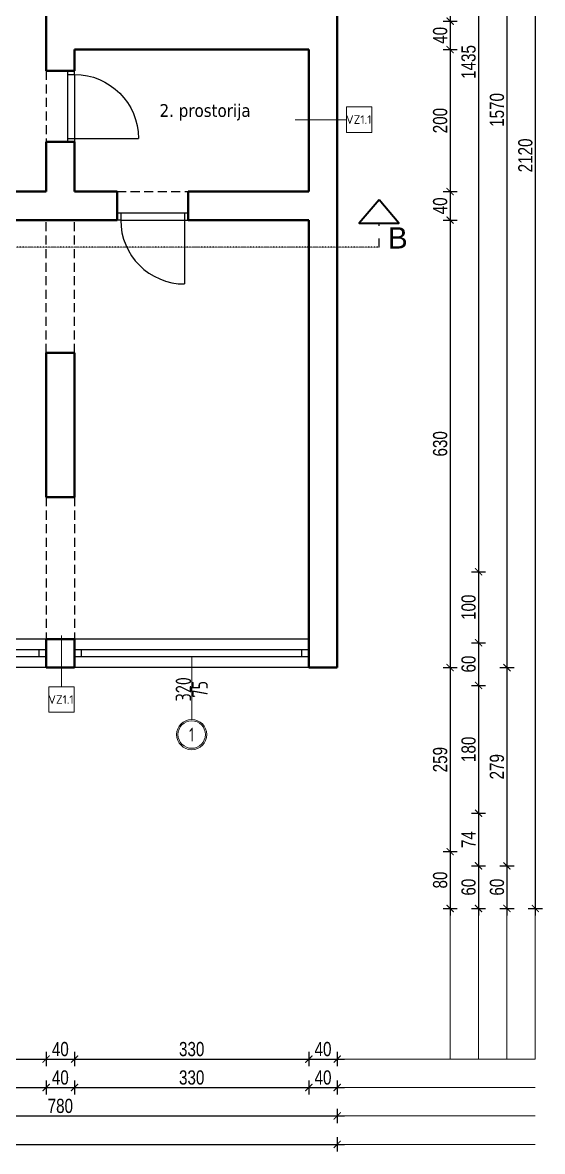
# Model space of a CAD drawing. Header units: millimetres. Extents: x 195897 to 285417, y -229751 to -116129.
# Drawn here: x 199199 to 199932, y -223931 to -222342 of the extents above; entities that cross this region are included whole.
import ezdxf
from ezdxf.enums import TextEntityAlignment as Align

# ---------------------------------------------------------------- set-up
doc = ezdxf.new("R2010")
doc.units = ezdxf.units.MM
doc.header["$PDMODE"] = 2
for name, pattern in [('ACAD_ISO03W100', [30, 12, -18]), ('HIDDEN', [0.375, 0.25, -0.125]), ('HIDDENX2', [19.05, 12.7, -6.35])]:
    doc.linetypes.add(name, pattern=pattern)
doc.layers.get('0').update_dxf_attribs({"lineweight": 0})
doc.layers.get('Defpoints').update_dxf_attribs({"color": 250, "lineweight": 0})
for name, color, linetype, lineweight in [('07-kote', 70, 'Continuous', 9), ('09-oznaka stavke', 1, 'Continuous', 0), ('5-TX', 113, 'Continuous', 5), ('Kote', 1, 'Continuous', 15), ('TP_01 - 0.50', 1, 'Continuous', 40)]:
    doc.layers.add(name, color=color, linetype=linetype, lineweight=lineweight)
for name, color, linetype in [('TP_Hidden', 8, 'HIDDENX2'), ('TP_Otvori', 8, 'Continuous'), ('TP_Otvori.block', 8, 'Continuous'), ('zidovi', 1, 'Continuous')]:
    doc.layers.add(name, color=color, linetype=linetype)
doc.styles.add('isocpeur', font='isocpeur.ttf')
doc.styles.add('OPIS', font='hrcom.shx', dxfattribs={"width": 0.8, "height": 20})
doc.styles.add('tahoma10', font='tahoma.ttf', dxfattribs={"height": 2})
doc.styles.add('Tekst15', font='arial.ttf', dxfattribs={"height": 15})
doc.dimstyles.new('ISO-25', dxfattribs={"dimtxt": 20, "dimasz": 10, "dimexe": 10, "dimexo": 10, "dimgap": 4, "dimtad": 1, "dimdec": 0, "dimtxsty": 'OPIS', "dimblk": 'ARCHTICK', "dimcen": 10, "dimdle": 10, "dimadec": 0, "dimazin": 0, "dimtfac": 1, "dimtdec": 0, "dimtix": 1, "dimtmove": 0, "dimatfit": 3, "dimldrblk": 'ARCHTICK', "dimfxl": 10, "dimfxlon": 1, "dimarcsym": 0})

# ---------------------------------------------------------------- blocks, each defined once
blk = doc.blocks.new('*U656')
at = {"layer": 'TP_Otvori'}
for p, q in [((5, 0), (5, 90)), ((5, 0), (0, 0)), ((95, 0), (5, 0)), ((5, -10), (5, 0)), ((95, -10), (95, 0)), ((95, 0), (100, 0)), ((100, -10), (0, -10))]:
    blk.add_line(p, q, dxfattribs=at)
blk.add_arc((5, 0), 90, 0, 90, dxfattribs=at)
blk = doc.blocks.new('*U669')
at = {"layer": 'TP_01 - 0.50'}
for p, q in [((0, 0), (0, -30)), ((247.5, 0), (247.5, -30))]:
    blk.add_line(p, q, dxfattribs=at)
at = {"layer": 'TP_Otvori'}
for p, q in [((0, 0), (247.5, 0)), ((0, -11.3), (247.5, -11.3)), ((7.5, -11.3), (7.5, -18.8)), ((240, -11.3), (240, -18.8)), ((0, -18.8), (247.5, -18.8)), ((0, -30), (247.5, -30))]:
    blk.add_line(p, q, dxfattribs=at)
blk = doc.blocks.new('*U670')
at = {"layer": 'TP_01 - 0.50'}
for p, q in [((0, 0), (0, -30)), ((240, 0), (240, -30))]:
    blk.add_line(p, q, dxfattribs=at)
at = {"layer": 'TP_Otvori'}
for p, q in [((0, 0), (240, 0)), ((0, -11.3), (240, -11.3)), ((7.5, -11.3), (7.5, -18.8)), ((232.5, -11.3), (232.5, -18.8)), ((0, -18.8), (240, -18.8)), ((0, -30), (240, -30))]:
    blk.add_line(p, q, dxfattribs=at)
blk = doc.blocks.new('_ArchTick')
at = {"color": 0, "linetype": 'ByBlock', "lineweight": 0, "const_width": 0.15}
blk.add_lwpolyline([(-0.5, -0.5), (0.5, 0.5)], dxfattribs=at)
blk = doc.blocks.new('*D700')
at = {"layer": '07-kote', "color": 0, "linetype": 'Continuous', "lineweight": -2, "ltscale": 0.5, "transparency": 16777216}
for p, q in [((198892.5, -223791), (198892.5, -223811)), ((199232.5, -223791), (199232.5, -223811)), ((198882.5, -223801), (199242.5, -223801))]:
    blk.add_line(p, q, dxfattribs=at)
at = {"layer": 'Defpoints', "color": 0, "linetype": 'Continuous', "ltscale": 0.5, "transparency": 16777216}
for p in [(198892.5, -223193.7), (199232.5, -223348.7), (199232.5, -223801)]:
    blk.add_point(p, dxfattribs=at)
at = {"layer": '07-kote', "color": 0, "linetype": 'Continuous', "lineweight": -2, "ltscale": 0.5, "transparency": 16777216, "xscale": 10, "yscale": 10, "zscale": 10, "rotation": 180}
blk.add_blockref('_ArchTick', (198892.5, -223801), dxfattribs=at)
at = {"layer": '07-kote', "color": 0, "linetype": 'Continuous', "lineweight": -2, "ltscale": 0.5, "transparency": 16777216, "xscale": 10, "yscale": 10, "zscale": 10}
blk.add_blockref('_ArchTick', (199232.5, -223801), dxfattribs=at)
at = {"layer": '07-kote', "color": 0, "linetype": 'Continuous', "lineweight": 15, "ltscale": 0.5, "transparency": 16777216, "insert": (199062.5, -223787), "char_height": 20, "attachment_point": 5, "style": 'OPIS'}
blk.add_mtext('340', dxfattribs=at)
blk = doc.blocks.new('*D701')
at = {"layer": '07-kote', "color": 0, "linetype": 'Continuous', "lineweight": -2, "ltscale": 0.5, "transparency": 16777216}
for p, q in [((199232.5, -223791), (199232.5, -223811)), ((199272.5, -223791), (199272.5, -223811)), ((199222.5, -223801), (199282.5, -223801))]:
    blk.add_line(p, q, dxfattribs=at)
at = {"layer": 'Defpoints', "color": 0, "linetype": 'Continuous', "ltscale": 0.5, "transparency": 16777216}
for p in [(199232.5, -223348.7), (199272.5, -223348.7), (199272.5, -223801)]:
    blk.add_point(p, dxfattribs=at)
at = {"layer": '07-kote', "color": 0, "linetype": 'Continuous', "lineweight": -2, "ltscale": 0.5, "transparency": 16777216, "xscale": 10, "yscale": 10, "zscale": 10, "rotation": 180}
blk.add_blockref('_ArchTick', (199232.5, -223801), dxfattribs=at)
at = {"layer": '07-kote', "color": 0, "linetype": 'Continuous', "lineweight": -2, "ltscale": 0.5, "transparency": 16777216, "xscale": 10, "yscale": 10, "zscale": 10}
blk.add_blockref('_ArchTick', (199272.5, -223801), dxfattribs=at)
at = {"layer": '07-kote', "color": 0, "linetype": 'Continuous', "lineweight": 15, "ltscale": 0.5, "transparency": 16777216, "insert": (199252.5, -223787), "char_height": 20, "attachment_point": 5, "style": 'OPIS'}
blk.add_mtext('40', dxfattribs=at)
blk = doc.blocks.new('*D702')
at = {"layer": '07-kote', "color": 0, "linetype": 'Continuous', "lineweight": -2, "ltscale": 0.5, "transparency": 16777216}
for p, q in [((199272.5, -223791), (199272.5, -223811)), ((199602.5, -223791), (199602.5, -223811)), ((199262.5, -223801), (199612.5, -223801))]:
    blk.add_line(p, q, dxfattribs=at)
at = {"layer": 'Defpoints', "color": 0, "linetype": 'Continuous', "ltscale": 0.5, "transparency": 16777216}
for p in [(199272.5, -223348.7), (199602.5, -223348.7), (199602.5, -223801)]:
    blk.add_point(p, dxfattribs=at)
at = {"layer": '07-kote', "color": 0, "linetype": 'Continuous', "lineweight": -2, "ltscale": 0.5, "transparency": 16777216, "xscale": 10, "yscale": 10, "zscale": 10, "rotation": 180}
blk.add_blockref('_ArchTick', (199272.5, -223801), dxfattribs=at)
at = {"layer": '07-kote', "color": 0, "linetype": 'Continuous', "lineweight": -2, "ltscale": 0.5, "transparency": 16777216, "xscale": 10, "yscale": 10, "zscale": 10}
blk.add_blockref('_ArchTick', (199602.5, -223801), dxfattribs=at)
at = {"layer": '07-kote', "color": 0, "linetype": 'Continuous', "lineweight": 15, "ltscale": 0.5, "transparency": 16777216, "insert": (199437.5, -223787), "char_height": 20, "attachment_point": 5, "style": 'OPIS'}
blk.add_mtext('330', dxfattribs=at)
blk = doc.blocks.new('*D703')
at = {"layer": '07-kote', "color": 0, "linetype": 'Continuous', "lineweight": -2, "ltscale": 0.5, "transparency": 16777216}
for p, q in [((199602.5, -223791), (199602.5, -223811)), ((199642.5, -223791), (199642.5, -223811)), ((199592.5, -223801), (199652.5, -223801))]:
    blk.add_line(p, q, dxfattribs=at)
at = {"layer": 'Defpoints', "color": 0, "linetype": 'Continuous', "ltscale": 0.5, "transparency": 16777216}
for p in [(199602.5, -223348.7), (199642.5, -223348.7), (199642.5, -223801)]:
    blk.add_point(p, dxfattribs=at)
at = {"layer": '07-kote', "color": 0, "linetype": 'Continuous', "lineweight": -2, "ltscale": 0.5, "transparency": 16777216, "xscale": 10, "yscale": 10, "zscale": 10, "rotation": 180}
blk.add_blockref('_ArchTick', (199602.5, -223801), dxfattribs=at)
at = {"layer": '07-kote', "color": 0, "linetype": 'Continuous', "lineweight": -2, "ltscale": 0.5, "transparency": 16777216, "xscale": 10, "yscale": 10, "zscale": 10}
blk.add_blockref('_ArchTick', (199642.5, -223801), dxfattribs=at)
at = {"layer": '07-kote', "color": 0, "linetype": 'Continuous', "lineweight": 15, "ltscale": 0.5, "transparency": 16777216, "insert": (199622.5, -223787), "char_height": 20, "attachment_point": 5, "style": 'OPIS'}
blk.add_mtext('40', dxfattribs=at)
blk = doc.blocks.new('*D903')
at = {"layer": '07-kote', "color": 0, "linetype": 'Continuous', "lineweight": -2, "ltscale": 0.5, "transparency": 16777216}
for p, q in [((199801.5, -222050), (199801.5, -222350)), ((199791.5, -222060), (199811.5, -222060)), ((199791.5, -222340), (199811.5, -222340))]:
    blk.add_line(p, q, dxfattribs=at)
at = {"layer": 'Defpoints', "color": 0, "linetype": 'Continuous', "ltscale": 0.5, "transparency": 16777216}
for p in [(199602.5, -222060), (199602.5, -222340), (199801.5, -222340)]:
    blk.add_point(p, dxfattribs=at)
at = {"layer": '07-kote', "color": 0, "linetype": 'Continuous', "lineweight": -2, "ltscale": 0.5, "transparency": 16777216, "xscale": 10, "yscale": 10, "zscale": 10}
for p, rotation in [((199801.5, -222060), 90), ((199801.5, -222340), 270)]:
    blk.add_blockref('_ArchTick', p, dxfattribs=dict(at, rotation=rotation))
at = {"layer": '07-kote', "color": 0, "linetype": 'Continuous', "lineweight": 15, "ltscale": 0.5, "transparency": 16777216, "insert": (199787.5, -222200), "char_height": 20, "attachment_point": 5, "rotation": 90, "style": 'OPIS'}
blk.add_mtext('280', dxfattribs=at)
blk = doc.blocks.new('*D904')
at = {"layer": '07-kote', "color": 0, "linetype": 'Continuous', "lineweight": -2, "ltscale": 0.5, "transparency": 16777216}
for p, q in [((199801.5, -222330), (199801.5, -222390)), ((199791.5, -222340), (199811.5, -222340)), ((199791.5, -222380), (199811.5, -222380))]:
    blk.add_line(p, q, dxfattribs=at)
at = {"layer": 'Defpoints', "color": 0, "linetype": 'Continuous', "ltscale": 0.5, "transparency": 16777216}
for p in [(199602.5, -222340), (199602.5, -222380), (199801.5, -222380)]:
    blk.add_point(p, dxfattribs=at)
at = {"layer": '07-kote', "color": 0, "linetype": 'Continuous', "lineweight": -2, "ltscale": 0.5, "transparency": 16777216, "xscale": 10, "yscale": 10, "zscale": 10}
for p, rotation in [((199801.5, -222340), 90), ((199801.5, -222380), 270)]:
    blk.add_blockref('_ArchTick', p, dxfattribs=dict(at, rotation=rotation))
at = {"layer": '07-kote', "color": 0, "linetype": 'Continuous', "lineweight": 15, "ltscale": 0.5, "transparency": 16777216, "insert": (199787.5, -222360), "char_height": 20, "attachment_point": 5, "rotation": 90, "style": 'OPIS'}
blk.add_mtext('40', dxfattribs=at)
blk = doc.blocks.new('*D905')
at = {"layer": '07-kote', "color": 0, "linetype": 'Continuous', "lineweight": -2, "ltscale": 0.5, "transparency": 16777216}
for p, q in [((199801.5, -222370), (199801.5, -222590)), ((199791.5, -222380), (199811.5, -222380)), ((199791.5, -222580), (199811.5, -222580))]:
    blk.add_line(p, q, dxfattribs=at)
at = {"layer": 'Defpoints', "color": 0, "linetype": 'Continuous', "ltscale": 0.5, "transparency": 16777216}
for p in [(199602.5, -222380), (199602.5, -222580), (199801.5, -222580)]:
    blk.add_point(p, dxfattribs=at)
at = {"layer": '07-kote', "color": 0, "linetype": 'Continuous', "lineweight": -2, "ltscale": 0.5, "transparency": 16777216, "xscale": 10, "yscale": 10, "zscale": 10}
for p, rotation in [((199801.5, -222380), 90), ((199801.5, -222580), 270)]:
    blk.add_blockref('_ArchTick', p, dxfattribs=dict(at, rotation=rotation))
at = {"layer": '07-kote', "color": 0, "linetype": 'Continuous', "lineweight": 15, "ltscale": 0.5, "transparency": 16777216, "insert": (199787.5, -222480), "char_height": 20, "attachment_point": 5, "rotation": 90, "style": 'OPIS'}
blk.add_mtext('200', dxfattribs=at)
blk = doc.blocks.new('*D906')
at = {"layer": '07-kote', "color": 0, "linetype": 'Continuous', "lineweight": -2, "ltscale": 0.5, "transparency": 16777216}
for p, q in [((199801.5, -222570), (199801.5, -222630)), ((199791.5, -222580), (199811.5, -222580)), ((199791.5, -222620), (199811.5, -222620))]:
    blk.add_line(p, q, dxfattribs=at)
at = {"layer": 'Defpoints', "color": 0, "linetype": 'Continuous', "ltscale": 0.5, "transparency": 16777216}
for p in [(199602.5, -222580), (199602.5, -222620), (199801.5, -222620)]:
    blk.add_point(p, dxfattribs=at)
at = {"layer": '07-kote', "color": 0, "linetype": 'Continuous', "lineweight": -2, "ltscale": 0.5, "transparency": 16777216, "xscale": 10, "yscale": 10, "zscale": 10}
for p, rotation in [((199801.5, -222580), 90), ((199801.5, -222620), 270)]:
    blk.add_blockref('_ArchTick', p, dxfattribs=dict(at, rotation=rotation))
at = {"layer": '07-kote', "color": 0, "linetype": 'Continuous', "lineweight": 15, "ltscale": 0.5, "transparency": 16777216, "insert": (199787.5, -222600), "char_height": 20, "attachment_point": 5, "rotation": 90, "style": 'OPIS'}
blk.add_mtext('40', dxfattribs=at)
blk = doc.blocks.new('*D907')
at = {"layer": '07-kote', "color": 0, "linetype": 'Continuous', "lineweight": -2, "ltscale": 0.5, "transparency": 16777216}
for p, q in [((199791.5, -222620), (199811.5, -222620)), ((199801.5, -222610), (199801.5, -223260)), ((199791.5, -223250), (199811.5, -223250))]:
    blk.add_line(p, q, dxfattribs=at)
at = {"layer": 'Defpoints', "color": 0, "linetype": 'Continuous', "ltscale": 0.5, "transparency": 16777216}
for p in [(199602.5, -222620), (199642.5, -223250), (199801.5, -223250)]:
    blk.add_point(p, dxfattribs=at)
at = {"layer": '07-kote', "color": 0, "linetype": 'Continuous', "lineweight": -2, "ltscale": 0.5, "transparency": 16777216, "xscale": 10, "yscale": 10, "zscale": 10}
for p, rotation in [((199801.5, -222620), 90), ((199801.5, -223250), 270)]:
    blk.add_blockref('_ArchTick', p, dxfattribs=dict(at, rotation=rotation))
at = {"layer": '07-kote', "color": 0, "linetype": 'Continuous', "lineweight": 15, "ltscale": 0.5, "transparency": 16777216, "insert": (199787.5, -222935), "char_height": 20, "attachment_point": 5, "rotation": 90, "style": 'OPIS'}
blk.add_mtext('630', dxfattribs=at)
blk = doc.blocks.new('*D908')
at = {"layer": '07-kote', "color": 0, "linetype": 'Continuous', "lineweight": -2, "ltscale": 0.5, "transparency": 16777216}
for p, q in [((199801.5, -223240), (199801.5, -223519)), ((199791.5, -223250), (199811.5, -223250)), ((199791.5, -223509), (199811.5, -223509))]:
    blk.add_line(p, q, dxfattribs=at)
at = {"layer": 'Defpoints', "color": 0, "linetype": 'Continuous', "ltscale": 0.5, "transparency": 16777216}
for p in [(199642.5, -223250), (198122.5, -223509), (199801.5, -223509)]:
    blk.add_point(p, dxfattribs=at)
at = {"layer": '07-kote', "color": 0, "linetype": 'Continuous', "lineweight": -2, "ltscale": 0.5, "transparency": 16777216, "xscale": 10, "yscale": 10, "zscale": 10}
for p, rotation in [((199801.5, -223250), 90), ((199801.5, -223509), 270)]:
    blk.add_blockref('_ArchTick', p, dxfattribs=dict(at, rotation=rotation))
at = {"layer": '07-kote', "color": 0, "linetype": 'Continuous', "lineweight": 15, "ltscale": 0.5, "transparency": 16777216, "insert": (199787.5, -223379.5), "char_height": 20, "attachment_point": 5, "rotation": 90, "style": 'OPIS'}
blk.add_mtext('259', dxfattribs=at)
blk = doc.blocks.new('*D909')
at = {"layer": '07-kote', "color": 0, "linetype": 'Continuous', "lineweight": -2, "ltscale": 0.5, "transparency": 16777216}
for p, q in [((199801.5, -223499), (199801.5, -223599)), ((199791.5, -223509), (199811.5, -223509)), ((199791.5, -223589), (199811.5, -223589))]:
    blk.add_line(p, q, dxfattribs=at)
at = {"layer": 'Defpoints', "color": 0, "linetype": 'Continuous', "ltscale": 0.5, "transparency": 16777216}
for p in [(198122.5, -223509), (198162.5, -223589), (199801.5, -223589)]:
    blk.add_point(p, dxfattribs=at)
at = {"layer": '07-kote', "color": 0, "linetype": 'Continuous', "lineweight": -2, "ltscale": 0.5, "transparency": 16777216, "xscale": 10, "yscale": 10, "zscale": 10}
for p, rotation in [((199801.5, -223509), 90), ((199801.5, -223589), 270)]:
    blk.add_blockref('_ArchTick', p, dxfattribs=dict(at, rotation=rotation))
at = {"layer": '07-kote', "color": 0, "linetype": 'Continuous', "lineweight": 15, "ltscale": 0.5, "transparency": 16777216, "insert": (199787.5, -223549), "char_height": 20, "attachment_point": 5, "rotation": 90, "style": 'OPIS'}
blk.add_mtext('80', dxfattribs=at)
blk = doc.blocks.new('*D1075')
at = {"layer": '07-kote', "color": 0, "linetype": 'ByBlock', "lineweight": -2, "ltscale": 5, "transparency": 16777216}
for p, q in [((199841.5, -221670), (199841.5, -223125)), ((199831.5, -221680), (199851.5, -221680)), ((199831.5, -223115), (199851.5, -223115))]:
    blk.add_line(p, q, dxfattribs=at)
at = {"layer": 'Defpoints', "color": 0, "linetype": 'ByBlock', "ltscale": 5, "transparency": 16777216}
for p in [(199352.5, -221680), (198522.5, -223115), (199841.5, -223115)]:
    blk.add_point(p, dxfattribs=at)
at = {"layer": '07-kote', "color": 0, "linetype": 'ByBlock', "lineweight": -2, "ltscale": 5, "transparency": 16777216, "xscale": 10, "yscale": 10, "zscale": 10}
for p, rotation in [((199841.5, -221680), 90), ((199841.5, -223115), 270)]:
    blk.add_blockref('_ArchTick', p, dxfattribs=dict(at, rotation=rotation))
at = {"layer": '07-kote', "color": 0, "linetype": 'ByBlock', "ltscale": 5, "transparency": 16777216, "insert": (199827.5, -222397.5), "char_height": 20, "attachment_point": 5, "rotation": 90, "style": 'OPIS'}
blk.add_mtext('1435', dxfattribs=at)
blk = doc.blocks.new('*D1076')
at = {"layer": '07-kote', "color": 0, "linetype": 'ByBlock', "lineweight": -2, "ltscale": 5, "transparency": 16777216}
for p, q in [((199831.5, -223115), (199851.5, -223115)), ((199841.5, -223105), (199841.5, -223225)), ((199831.5, -223215), (199851.5, -223215))]:
    blk.add_line(p, q, dxfattribs=at)
at = {"layer": 'Defpoints', "color": 0, "linetype": 'ByBlock', "ltscale": 5, "transparency": 16777216}
for p in [(198522.5, -223115), (198522.5, -223215), (199841.5, -223215)]:
    blk.add_point(p, dxfattribs=at)
at = {"layer": '07-kote', "color": 0, "linetype": 'ByBlock', "lineweight": -2, "ltscale": 5, "transparency": 16777216, "xscale": 10, "yscale": 10, "zscale": 10}
for p, rotation in [((199841.5, -223115), 90), ((199841.5, -223215), 270)]:
    blk.add_blockref('_ArchTick', p, dxfattribs=dict(at, rotation=rotation))
at = {"layer": '07-kote', "color": 0, "linetype": 'ByBlock', "ltscale": 5, "transparency": 16777216, "insert": (199827.5, -223165), "char_height": 20, "attachment_point": 5, "rotation": 90, "style": 'OPIS'}
blk.add_mtext('100', dxfattribs=at)
blk = doc.blocks.new('*D1077')
at = {"layer": '07-kote', "color": 0, "linetype": 'ByBlock', "lineweight": -2, "ltscale": 5, "transparency": 16777216}
for p, q in [((199841.5, -223205), (199841.5, -223285)), ((199831.5, -223215), (199851.5, -223215)), ((199831.5, -223275), (199851.5, -223275))]:
    blk.add_line(p, q, dxfattribs=at)
at = {"layer": 'Defpoints', "color": 0, "linetype": 'ByBlock', "ltscale": 5, "transparency": 16777216}
for p in [(198522.5, -223215), (198522.5, -223275), (199841.5, -223275)]:
    blk.add_point(p, dxfattribs=at)
at = {"layer": '07-kote', "color": 0, "linetype": 'ByBlock', "lineweight": -2, "ltscale": 5, "transparency": 16777216, "xscale": 10, "yscale": 10, "zscale": 10}
for p, rotation in [((199841.5, -223215), 90), ((199841.5, -223275), 270)]:
    blk.add_blockref('_ArchTick', p, dxfattribs=dict(at, rotation=rotation))
at = {"layer": '07-kote', "color": 0, "linetype": 'ByBlock', "ltscale": 5, "transparency": 16777216, "insert": (199827.5, -223245), "char_height": 20, "attachment_point": 5, "rotation": 90, "style": 'OPIS'}
blk.add_mtext('60', dxfattribs=at)
blk = doc.blocks.new('*D1078')
at = {"layer": '07-kote', "color": 0, "linetype": 'ByBlock', "lineweight": -2, "ltscale": 5, "transparency": 16777216}
for p, q in [((199831.5, -223275), (199851.5, -223275)), ((199841.5, -223265), (199841.5, -223465)), ((199831.5, -223455), (199851.5, -223455))]:
    blk.add_line(p, q, dxfattribs=at)
at = {"layer": 'Defpoints', "color": 0, "linetype": 'ByBlock', "ltscale": 5, "transparency": 16777216}
for p in [(198522.5, -223275), (198522.5, -223455), (199841.5, -223455)]:
    blk.add_point(p, dxfattribs=at)
at = {"layer": '07-kote', "color": 0, "linetype": 'ByBlock', "lineweight": -2, "ltscale": 5, "transparency": 16777216, "xscale": 10, "yscale": 10, "zscale": 10}
for p, rotation in [((199841.5, -223275), 90), ((199841.5, -223455), 270)]:
    blk.add_blockref('_ArchTick', p, dxfattribs=dict(at, rotation=rotation))
at = {"layer": '07-kote', "color": 0, "linetype": 'ByBlock', "ltscale": 5, "transparency": 16777216, "insert": (199827.5, -223365), "char_height": 20, "attachment_point": 5, "rotation": 90, "style": 'OPIS'}
blk.add_mtext('180', dxfattribs=at)
blk = doc.blocks.new('*D1079')
at = {"layer": '07-kote', "color": 0, "linetype": 'ByBlock', "lineweight": -2, "ltscale": 5, "transparency": 16777216}
for p, q in [((199841.5, -223445), (199841.5, -223539)), ((199831.5, -223455), (199851.5, -223455)), ((199831.5, -223529), (199851.5, -223529))]:
    blk.add_line(p, q, dxfattribs=at)
at = {"layer": 'Defpoints', "color": 0, "linetype": 'ByBlock', "ltscale": 5, "transparency": 16777216}
for p in [(198522.5, -223455), (198522.5, -223529), (199841.5, -223529)]:
    blk.add_point(p, dxfattribs=at)
at = {"layer": '07-kote', "color": 0, "linetype": 'ByBlock', "lineweight": -2, "ltscale": 5, "transparency": 16777216, "xscale": 10, "yscale": 10, "zscale": 10}
for p, rotation in [((199841.5, -223455), 90), ((199841.5, -223529), 270)]:
    blk.add_blockref('_ArchTick', p, dxfattribs=dict(at, rotation=rotation))
at = {"layer": '07-kote', "color": 0, "linetype": 'ByBlock', "ltscale": 5, "transparency": 16777216, "insert": (199827.5, -223492), "char_height": 20, "attachment_point": 5, "rotation": 90, "style": 'OPIS'}
blk.add_mtext('74', dxfattribs=at)
blk = doc.blocks.new('*D1080')
at = {"layer": '07-kote', "color": 0, "linetype": 'ByBlock', "lineweight": -2, "ltscale": 5, "transparency": 16777216}
for p, q in [((199831.5, -223529), (199851.5, -223529)), ((199841.5, -223519), (199841.5, -223599)), ((199831.5, -223589), (199851.5, -223589))]:
    blk.add_line(p, q, dxfattribs=at)
at = {"layer": 'Defpoints', "color": 0, "linetype": 'ByBlock', "ltscale": 5, "transparency": 16777216}
for p in [(198522.5, -223529), (198162.5, -223589), (199841.5, -223589)]:
    blk.add_point(p, dxfattribs=at)
at = {"layer": '07-kote', "color": 0, "linetype": 'ByBlock', "lineweight": -2, "ltscale": 5, "transparency": 16777216, "xscale": 10, "yscale": 10, "zscale": 10}
for p, rotation in [((199841.5, -223529), 90), ((199841.5, -223589), 270)]:
    blk.add_blockref('_ArchTick', p, dxfattribs=dict(at, rotation=rotation))
at = {"layer": '07-kote', "color": 0, "linetype": 'ByBlock', "ltscale": 5, "transparency": 16777216, "insert": (199827.5, -223559), "char_height": 20, "attachment_point": 5, "rotation": 90, "style": 'OPIS'}
blk.add_mtext('60', dxfattribs=at)
blk = doc.blocks.new('*D1082')
at = {"layer": '07-kote', "color": 0, "linetype": 'ByBlock', "lineweight": -2, "ltscale": 5, "transparency": 16777216}
for p, q in [((199881.5, -221670), (199881.5, -223260)), ((199871.5, -221680), (199891.5, -221680)), ((199871.5, -223250), (199891.5, -223250))]:
    blk.add_line(p, q, dxfattribs=at)
at = {"layer": 'Defpoints', "color": 0, "linetype": 'ByBlock', "ltscale": 5, "transparency": 16777216}
for p in [(199642.5, -221680), (199642.5, -223250), (199881.5, -223250)]:
    blk.add_point(p, dxfattribs=at)
at = {"layer": '07-kote', "color": 0, "linetype": 'ByBlock', "lineweight": -2, "ltscale": 5, "transparency": 16777216, "xscale": 10, "yscale": 10, "zscale": 10}
for p, rotation in [((199881.5, -221680), 90), ((199881.5, -223250), 270)]:
    blk.add_blockref('_ArchTick', p, dxfattribs=dict(at, rotation=rotation))
at = {"layer": '07-kote', "color": 0, "linetype": 'ByBlock', "ltscale": 5, "transparency": 16777216, "insert": (199867.5, -222465), "char_height": 20, "attachment_point": 5, "rotation": 90, "style": 'OPIS'}
blk.add_mtext('1570', dxfattribs=at)
blk = doc.blocks.new('*D1083')
at = {"layer": '07-kote', "color": 0, "linetype": 'ByBlock', "lineweight": -2, "ltscale": 5, "transparency": 16777216}
for p, q in [((199881.5, -223240), (199881.5, -223539)), ((199871.5, -223250), (199891.5, -223250)), ((199871.5, -223529), (199891.5, -223529))]:
    blk.add_line(p, q, dxfattribs=at)
at = {"layer": 'Defpoints', "color": 0, "linetype": 'ByBlock', "ltscale": 5, "transparency": 16777216}
for p in [(199642.5, -223250), (198522.5, -223529), (199881.5, -223529)]:
    blk.add_point(p, dxfattribs=at)
at = {"layer": '07-kote', "color": 0, "linetype": 'ByBlock', "lineweight": -2, "ltscale": 5, "transparency": 16777216, "xscale": 10, "yscale": 10, "zscale": 10}
for p, rotation in [((199881.5, -223250), 90), ((199881.5, -223529), 270)]:
    blk.add_blockref('_ArchTick', p, dxfattribs=dict(at, rotation=rotation))
at = {"layer": '07-kote', "color": 0, "linetype": 'ByBlock', "ltscale": 5, "transparency": 16777216, "insert": (199867.5, -223389.5), "char_height": 20, "attachment_point": 5, "rotation": 90, "style": 'OPIS'}
blk.add_mtext('279', dxfattribs=at)
blk = doc.blocks.new('*D1084')
at = {"layer": '07-kote', "color": 0, "linetype": 'ByBlock', "lineweight": -2, "ltscale": 5, "transparency": 16777216}
for p, q in [((199871.5, -223529), (199891.5, -223529)), ((199881.5, -223519), (199881.5, -223599)), ((199871.5, -223589), (199891.5, -223589))]:
    blk.add_line(p, q, dxfattribs=at)
at = {"layer": 'Defpoints', "color": 0, "linetype": 'ByBlock', "ltscale": 5, "transparency": 16777216}
for p in [(198522.5, -223529), (198162.5, -223589), (199881.5, -223589)]:
    blk.add_point(p, dxfattribs=at)
at = {"layer": '07-kote', "color": 0, "linetype": 'ByBlock', "lineweight": -2, "ltscale": 5, "transparency": 16777216, "xscale": 10, "yscale": 10, "zscale": 10}
for p, rotation in [((199881.5, -223529), 90), ((199881.5, -223589), 270)]:
    blk.add_blockref('_ArchTick', p, dxfattribs=dict(at, rotation=rotation))
at = {"layer": '07-kote', "color": 0, "linetype": 'ByBlock', "ltscale": 5, "transparency": 16777216, "insert": (199867.5, -223559), "char_height": 20, "attachment_point": 5, "rotation": 90, "style": 'OPIS'}
blk.add_mtext('60', dxfattribs=at)
blk = doc.blocks.new('*D1085')
at = {"layer": '07-kote', "color": 0, "linetype": 'ByBlock', "lineweight": -2, "ltscale": 5, "transparency": 16777216}
for p, q in [((199921.5, -221459), (199921.5, -223599)), ((199911.5, -221469), (199931.5, -221469)), ((199911.5, -223589), (199931.5, -223589))]:
    blk.add_line(p, q, dxfattribs=at)
at = {"layer": 'Defpoints', "color": 0, "linetype": 'ByBlock', "ltscale": 5, "transparency": 16777216}
for p in [(199891.5, -221469), (199891.5, -223589), (199921.5, -223589)]:
    blk.add_point(p, dxfattribs=at)
at = {"layer": '07-kote', "color": 0, "linetype": 'ByBlock', "lineweight": -2, "ltscale": 5, "transparency": 16777216, "xscale": 10, "yscale": 10, "zscale": 10}
for p, rotation in [((199921.5, -221469), 90), ((199921.5, -223589), 270)]:
    blk.add_blockref('_ArchTick', p, dxfattribs=dict(at, rotation=rotation))
at = {"layer": '07-kote', "color": 0, "linetype": 'ByBlock', "ltscale": 5, "transparency": 16777216, "insert": (199907.5, -222529), "char_height": 20, "attachment_point": 5, "rotation": 90, "style": 'OPIS'}
blk.add_mtext('2120', dxfattribs=at)
blk = doc.blocks.new('*D1092')
at = {"layer": '07-kote', "color": 0, "linetype": 'ByBlock', "lineweight": -2, "ltscale": 5, "transparency": 16777216}
for p, q in [((198912.5, -223831), (198912.5, -223851)), ((199232.5, -223831), (199232.5, -223851)), ((198902.5, -223841), (199242.5, -223841))]:
    blk.add_line(p, q, dxfattribs=at)
at = {"layer": 'Defpoints', "color": 0, "linetype": 'ByBlock', "ltscale": 5, "transparency": 16777216}
for p in [(198912.5, -223250), (199232.5, -223250), (199232.5, -223841)]:
    blk.add_point(p, dxfattribs=at)
at = {"layer": '07-kote', "color": 0, "linetype": 'ByBlock', "lineweight": -2, "ltscale": 5, "transparency": 16777216, "xscale": 10, "yscale": 10, "zscale": 10, "rotation": 180}
blk.add_blockref('_ArchTick', (198912.5, -223841), dxfattribs=at)
at = {"layer": '07-kote', "color": 0, "linetype": 'ByBlock', "lineweight": -2, "ltscale": 5, "transparency": 16777216, "xscale": 10, "yscale": 10, "zscale": 10}
blk.add_blockref('_ArchTick', (199232.5, -223841), dxfattribs=at)
at = {"layer": '07-kote', "color": 0, "linetype": 'ByBlock', "ltscale": 5, "transparency": 16777216, "insert": (199072.5, -223827), "char_height": 20, "attachment_point": 5, "style": 'OPIS'}
blk.add_mtext('320', dxfattribs=at)
blk = doc.blocks.new('*D1093')
at = {"layer": '07-kote', "color": 0, "linetype": 'ByBlock', "lineweight": -2, "ltscale": 5, "transparency": 16777216}
for p, q in [((199232.5, -223831), (199232.5, -223851)), ((199272.5, -223831), (199272.5, -223851)), ((199222.5, -223841), (199282.5, -223841))]:
    blk.add_line(p, q, dxfattribs=at)
at = {"layer": 'Defpoints', "color": 0, "linetype": 'ByBlock', "ltscale": 5, "transparency": 16777216}
for p in [(199232.5, -223250), (199272.5, -223250), (199272.5, -223841)]:
    blk.add_point(p, dxfattribs=at)
at = {"layer": '07-kote', "color": 0, "linetype": 'ByBlock', "lineweight": -2, "ltscale": 5, "transparency": 16777216, "xscale": 10, "yscale": 10, "zscale": 10, "rotation": 180}
blk.add_blockref('_ArchTick', (199232.5, -223841), dxfattribs=at)
at = {"layer": '07-kote', "color": 0, "linetype": 'ByBlock', "lineweight": -2, "ltscale": 5, "transparency": 16777216, "xscale": 10, "yscale": 10, "zscale": 10}
blk.add_blockref('_ArchTick', (199272.5, -223841), dxfattribs=at)
at = {"layer": '07-kote', "color": 0, "linetype": 'ByBlock', "ltscale": 5, "transparency": 16777216, "insert": (199252.5, -223827), "char_height": 20, "attachment_point": 5, "style": 'OPIS'}
blk.add_mtext('40', dxfattribs=at)
blk = doc.blocks.new('*D1094')
at = {"layer": '07-kote', "color": 0, "linetype": 'ByBlock', "lineweight": -2, "ltscale": 5, "transparency": 16777216}
for p, q in [((199272.5, -223831), (199272.5, -223851)), ((199602.5, -223831), (199602.5, -223851)), ((199262.5, -223841), (199612.5, -223841))]:
    blk.add_line(p, q, dxfattribs=at)
at = {"layer": 'Defpoints', "color": 0, "linetype": 'ByBlock', "ltscale": 5, "transparency": 16777216}
for p in [(199272.5, -223250), (199602.5, -223250), (199602.5, -223841)]:
    blk.add_point(p, dxfattribs=at)
at = {"layer": '07-kote', "color": 0, "linetype": 'ByBlock', "lineweight": -2, "ltscale": 5, "transparency": 16777216, "xscale": 10, "yscale": 10, "zscale": 10, "rotation": 180}
blk.add_blockref('_ArchTick', (199272.5, -223841), dxfattribs=at)
at = {"layer": '07-kote', "color": 0, "linetype": 'ByBlock', "lineweight": -2, "ltscale": 5, "transparency": 16777216, "xscale": 10, "yscale": 10, "zscale": 10}
blk.add_blockref('_ArchTick', (199602.5, -223841), dxfattribs=at)
at = {"layer": '07-kote', "color": 0, "linetype": 'ByBlock', "ltscale": 5, "transparency": 16777216, "insert": (199437.5, -223827), "char_height": 20, "attachment_point": 5, "style": 'OPIS'}
blk.add_mtext('330', dxfattribs=at)
blk = doc.blocks.new('*D1095')
at = {"layer": '07-kote', "color": 0, "linetype": 'ByBlock', "lineweight": -2, "ltscale": 5, "transparency": 16777216}
for p, q in [((199602.5, -223831), (199602.5, -223851)), ((199642.5, -223831), (199642.5, -223851)), ((199592.5, -223841), (199652.5, -223841))]:
    blk.add_line(p, q, dxfattribs=at)
at = {"layer": 'Defpoints', "color": 0, "linetype": 'ByBlock', "ltscale": 5, "transparency": 16777216}
for p in [(199602.5, -223250), (199642.5, -223250), (199642.5, -223841)]:
    blk.add_point(p, dxfattribs=at)
at = {"layer": '07-kote', "color": 0, "linetype": 'ByBlock', "lineweight": -2, "ltscale": 5, "transparency": 16777216, "xscale": 10, "yscale": 10, "zscale": 10, "rotation": 180}
blk.add_blockref('_ArchTick', (199602.5, -223841), dxfattribs=at)
at = {"layer": '07-kote', "color": 0, "linetype": 'ByBlock', "lineweight": -2, "ltscale": 5, "transparency": 16777216, "xscale": 10, "yscale": 10, "zscale": 10}
blk.add_blockref('_ArchTick', (199642.5, -223841), dxfattribs=at)
at = {"layer": '07-kote', "color": 0, "linetype": 'ByBlock', "ltscale": 5, "transparency": 16777216, "insert": (199622.5, -223827), "char_height": 20, "attachment_point": 5, "style": 'OPIS'}
blk.add_mtext('40', dxfattribs=at)
blk = doc.blocks.new('*D1100')
at = {"layer": '07-kote', "color": 0, "linetype": 'ByBlock', "lineweight": -2, "ltscale": 5, "transparency": 16777216}
for p, q in [((198862.5, -223871), (198862.5, -223891)), ((199642.5, -223871), (199642.5, -223891)), ((198852.5, -223881), (199652.5, -223881))]:
    blk.add_line(p, q, dxfattribs=at)
at = {"layer": 'Defpoints', "color": 0, "linetype": 'ByBlock', "ltscale": 5, "transparency": 16777216}
for p in [(198862.5, -223250), (199642.5, -223250), (199642.5, -223881)]:
    blk.add_point(p, dxfattribs=at)
at = {"layer": '07-kote', "color": 0, "linetype": 'ByBlock', "lineweight": -2, "ltscale": 5, "transparency": 16777216, "xscale": 10, "yscale": 10, "zscale": 10, "rotation": 180}
blk.add_blockref('_ArchTick', (198862.5, -223881), dxfattribs=at)
at = {"layer": '07-kote', "color": 0, "linetype": 'ByBlock', "lineweight": -2, "ltscale": 5, "transparency": 16777216, "xscale": 10, "yscale": 10, "zscale": 10}
blk.add_blockref('_ArchTick', (199642.5, -223881), dxfattribs=at)
at = {"layer": '07-kote', "color": 0, "linetype": 'ByBlock', "ltscale": 5, "transparency": 16777216, "insert": (199252.5, -223867), "char_height": 20, "attachment_point": 5, "style": 'OPIS'}
blk.add_mtext('780', dxfattribs=at)
blk = doc.blocks.new('*D1101')
at = {"layer": '07-kote', "color": 0, "linetype": 'ByBlock', "lineweight": -2, "ltscale": 5, "transparency": 16777216}
for p, q in [((197012.5, -223911), (197012.5, -223931)), ((199642.5, -223911), (199642.5, -223931)), ((197002.5, -223921), (199652.5, -223921))]:
    blk.add_line(p, q, dxfattribs=at)
at = {"layer": 'Defpoints', "color": 0, "linetype": 'ByBlock', "ltscale": 5, "transparency": 16777216}
for p in [(197012.5, -223891), (199642.5, -223891), (199642.5, -223921)]:
    blk.add_point(p, dxfattribs=at)
at = {"layer": '07-kote', "color": 0, "linetype": 'ByBlock', "lineweight": -2, "ltscale": 5, "transparency": 16777216, "xscale": 10, "yscale": 10, "zscale": 10, "rotation": 180}
blk.add_blockref('_ArchTick', (197012.5, -223921), dxfattribs=at)
at = {"layer": '07-kote', "color": 0, "linetype": 'ByBlock', "lineweight": -2, "ltscale": 5, "transparency": 16777216, "xscale": 10, "yscale": 10, "zscale": 10}
blk.add_blockref('_ArchTick', (199642.5, -223921), dxfattribs=at)
at = {"layer": '07-kote', "color": 0, "linetype": 'ByBlock', "ltscale": 5, "transparency": 16777216, "insert": (198327.5, -223907), "char_height": 20, "attachment_point": 5, "style": 'OPIS'}
blk.add_mtext('2630', dxfattribs=at)
blk = doc.blocks.new('*U1878')
blk.add_lwpolyline([(0, 31), (0, -59.2)])
for radius in [21.8, 19.8]:
    blk.add_circle((0, -81), radius)
at = {"style": 'isocpeur', "width": 0.75}
for tag, p in [('SIR', (-12, -15.6)), ('VIS', (12, -15.6))]:
    blk.add_attdef(tag, text='', height=15, rotation=90, dxfattribs=at).set_placement(p, align=Align.MIDDLE)
blk.add_attdef('BR', text='', height=20, dxfattribs=at).set_placement((0, -81), align=Align.MIDDLE_CENTER)
blk = doc.blocks.new('*U65')
at = {"ltscale": 0.1}
blk.add_line((0.125, 0.375), (0.625, 0.375), dxfattribs=at)
blk.add_lwpolyline([(-0.125, 0.25), (-0.125, 0.5), (0.125, 0.5), (0.125, 0.25)], close=True, dxfattribs=at)
at = {"style": 'isocpeur'}
blk.add_attdef('sl', text='', height=0.1, dxfattribs=at).set_placement((0.005, 0.334), align=Align.CENTER)
blk = doc.blocks.new('*U511')
at = {"ltscale": 0.1}
blk.add_line((0, 0.5), (0, 1), dxfattribs=at)
blk.add_lwpolyline([(0.125, 0.25), (-0.125, 0.25), (-0.125, 0.5), (0.125, 0.5)], close=True, dxfattribs=at)
at = {"style": 'isocpeur'}
blk.add_attdef('sl', text='', height=0.1, dxfattribs=at).set_placement((0.005, 0.334), align=Align.CENTER)

msp = doc.modelspace()

# ---------------------------------------------------------------- linework, layer by layer
at = {"layer": 'Defpoints', "linetype": 'ByBlock', "ltscale": 5}
for points in [[(199801.5, -223801), (199801.5, -221383.1)], [(199841.5, -223801), (199841.5, -221383.1)], [(199881.5, -223801), (199881.5, -221383.1)], [(199921.5, -223801), (199921.5, -221383.1)], [(196691.9, -223801), (199921.5, -223801)], [(196691.9, -223841), (199921.5, -223841)], [(196691.9, -223881), (199921.5, -223881)], [(196691.9, -223921), (199921.5, -223921)]]:
    msp.add_lwpolyline(points, dxfattribs=at)
at = {"layer": 'TP_01 - 0.50'}
for p, q in [((199642.5, -221680), (199642.5, -223250)), ((199232.5, -222332), (199232.5, -222410)), ((199602.5, -222380), (199272.5, -222380)), ((199272.5, -222380), (199272.5, -222410)), ((199602.5, -222380), (199602.5, -222580)), ((199272.5, -222410), (199232.5, -222410)), ((199232.5, -222510), (199232.5, -222580)), ((199272.5, -222510), (199232.5, -222510)), ((199272.5, -222510), (199272.5, -222580)), ((199232.5, -222580), (199157.5, -222580)), ((199332.5, -222580), (199272.5, -222580)), ((199332.5, -222580), (199332.5, -222620)), ((199602.5, -222580), (199432.5, -222580)), ((199432.5, -222580), (199432.5, -222620)), ((199332.5, -222620), (199157.5, -222620)), ((199602.5, -222620), (199432.5, -222620)), ((199602.5, -222620), (199602.5, -223210)), ((199272.5, -222807), (199232.5, -222807)), ((199232.5, -222807), (199232.5, -223010)), ((199272.5, -222807), (199272.5, -223010)), ((199272.5, -223010), (199232.5, -223010)), ((199232.5, -223210), (199232.5, -223250)), ((199272.5, -223210), (199232.5, -223210)), ((199272.5, -223210), (199272.5, -223250)), ((199602.5, -223210), (199602.5, -223250)), ((199272.5, -223250), (199232.5, -223250)), ((199642.5, -223250), (199602.5, -223250))]:
    msp.add_line(p, q, dxfattribs=at)
at = {"layer": 'TP_Hidden'}
for p, q in [((199232.5, -222410), (199232.5, -222510)), ((199332.5, -222580), (199432.5, -222580)), ((199232.5, -222807), (199232.5, -222620)), ((199272.5, -222807), (199272.5, -222620)), ((199232.5, -223010), (199232.5, -223210)), ((199272.5, -223010), (199272.5, -223210))]:
    msp.add_line(p, q, dxfattribs=at)
at = {"layer": 'zidovi', "linetype": 'ACAD_ISO03W100'}
msp.add_line((199701.4, -222658.1), (199701.4, -222624.6), dxfattribs=at)
at = {"layer": 'zidovi', "linetype": 'ACAD_ISO03W100', "ltscale": 0.02}
msp.add_line((199701.4, -222658.1), (196863.5, -222658.1), dxfattribs=at)
at = {"layer": 'zidovi', "lineweight": 35}
msp.add_lwpolyline([(199701.4, -222591.6), (199673.6, -222624.6), (199729.2, -222624.6), (199701.4, -222591.6)], dxfattribs=at)

# ---------------------------------------------------------------- block references
at = {"layer": '09-oznaka stavke', "linetype": 'HIDDEN', "ltscale": 50}
ref = msp.add_blockref('*U1878', (199437.5, -223265.3), dxfattribs=dict(at, xscale=0.9750000000000001, yscale=0.9750000000000001, zscale=0.9750000000000001, rotation=0.001792447738944714))
ref.add_attrib('SIR', '320', dxfattribs={"layer": '0', "height": 22, "rotation": 90.0018, "style": 'isocpeur', "width": 0.75}).set_placement((199425.8, -223280.5), align=Align.MIDDLE)
ref.add_attrib('VIS', '75', dxfattribs={"layer": '0', "height": 22, "rotation": 90.0018, "style": 'isocpeur', "width": 0.75}).set_placement((199449.2, -223280.5), align=Align.MIDDLE)
ref.add_attrib('BR', '1', dxfattribs={"layer": '0', "height": 19.5, "rotation": 0.0018, "style": 'isocpeur', "width": 0.75}).set_placement((199437.5, -223344.3), align=Align.MIDDLE_CENTER)
at = {"layer": '5-TX'}
ref = msp.add_blockref('*U65', (199673.4, -222532.7), dxfattribs=dict(at, xscale=-144.0000000000024, yscale=144.0000000000024, zscale=144.0000000000024, rotation=0.0001386217754983932))
ref.add_attrib('sl', 'VZ1.1', dxfattribs={"layer": '0', "height": 12, "rotation": 0.0001, "style": 'isocpeur'}).set_placement((199672.7, -222484.6), align=Align.CENTER)
ref = msp.add_blockref('*U511', (199254.1, -223348.9), dxfattribs=dict(at, xscale=-144.0000000000024, yscale=144.0000000000024, zscale=144.0000000000024, rotation=0.0001386217754983932))
ref.add_attrib('sl', 'VZ1.1', dxfattribs={"layer": '0', "height": 12, "rotation": 0.0001, "style": 'isocpeur'}).set_placement((199253.4, -223300.9), align=Align.CENTER)
at = {"layer": 'TP_Otvori.block', "xscale": -1, "rotation": 270}
msp.add_blockref('*U656', (199272.5, -222510), dxfattribs=at)
at = {"layer": 'TP_Otvori.block', "rotation": 180}
msp.add_blockref('*U656', (199432.5, -222620), dxfattribs=at)
at = {"layer": 'TP_Otvori.block', "xscale": 1.333333328035148, "yscale": 1.333333328035148, "zscale": 1.333333328035148, "rotation": 180}
for name, p in [('*U670', (199232.5, -223250)), ('*U669', (199602.5, -223250))]:
    msp.add_blockref(name, p, dxfattribs=at)

# ---------------------------------------------------------------- texts
at = {"layer": '07-kote', "linetype": 'ByBlock', "ltscale": 5, "insert": (199392.3, -222456.8), "char_height": 18, "attachment_point": 1, "style": 'tahoma10', "bg_fill": 2}
msp.add_mtext_dynamic_manual_height_columns('\\pt90;2. prostorija', width=171.793, gutter_width=10, heights=[2.54], dxfattribs=at)
at = {"layer": 'Kote', "insert": (199713.8, -222630.1), "char_height": 30, "width": 9972.386, "attachment_point": 1, "style": 'Tekst15'}
msp.add_mtext('\\A1;B', dxfattribs=at)

# ---------------------------------------------------------------- dimensions: what is measured, and where the dimension line sits
at = {"layer": '07-kote', "linetype": 'ByBlock', "ltscale": 5}
dim = msp.add_linear_dim(base=(199921.5, -223589), p1=(199891.5, -221469), p2=(199891.5, -223589), angle=90, dimstyle='ISO-25', dxfattribs=at)
dim.commit()
dim.dimension.update_dxf_attribs({"geometry": '*D1085', "text_midpoint": (199907.5, -222529)})
for base, p1, p2, picture, middle in [((199881.5, -223250), (199642.5, -221680), (199642.5, -223250), '*D1082', (199867.5, -222465)), ((199841.5, -223215), (198522.5, -223115), (198522.5, -223215), '*D1076', (199827.5, -223165)), ((199841.5, -223275), (198522.5, -223215), (198522.5, -223275), '*D1077', (199827.5, -223245)), ((199881.5, -223529), (199642.5, -223250), (198522.5, -223529), '*D1083', (199867.5, -223389.5)), ((199841.5, -223455), (198522.5, -223275), (198522.5, -223455), '*D1078', (199827.5, -223365)), ((199841.5, -223529), (198522.5, -223455), (198522.5, -223529), '*D1079', (199827.5, -223492)), ((199841.5, -223589), (198522.5, -223529), (198162.5, -223589), '*D1080', (199827.5, -223559)), ((199881.5, -223589), (198522.5, -223529), (198162.5, -223589), '*D1084', (199867.5, -223559))]:
    dim = msp.add_linear_dim(base=base, p1=p1, p2=p2, angle=90, dimstyle='ISO-25', override={"dimtmove": 1}, dxfattribs=at)
    dim.commit()
    dim.dimension.update_dxf_attribs({"geometry": picture, "text_midpoint": middle})
at = {"layer": '07-kote', "linetype": 'Continuous', "lineweight": 15, "ltscale": 0.5}
for base, p1, p2, picture, middle in [((199801.5, -222340), (199602.5, -222060), (199602.5, -222340), '*D903', (199787.5, -222200)), ((199801.5, -222380), (199602.5, -222340), (199602.5, -222380), '*D904', (199787.5, -222360)), ((199801.5, -222580), (199602.5, -222380), (199602.5, -222580), '*D905', (199787.5, -222480)), ((199801.5, -222620), (199602.5, -222580), (199602.5, -222620), '*D906', (199787.5, -222600)), ((199801.5, -223250), (199602.5, -222620), (199642.5, -223250), '*D907', (199787.5, -222935)), ((199801.5, -223509), (199642.5, -223250), (198122.5, -223509), '*D908', (199787.5, -223379.5)), ((199801.5, -223589), (198122.5, -223509), (198162.5, -223589), '*D909', (199787.5, -223549))]:
    dim = msp.add_linear_dim(base=base, p1=p1, p2=p2, angle=90, dimstyle='ISO-25', override={"dimtmove": 1}, dxfattribs=at)
    dim.commit()
    dim.dimension.update_dxf_attribs({"geometry": picture, "text_midpoint": middle})
for base, p1, p2, picture, middle in [((199232.5, -223801), (198892.5, -223193.7), (199232.5, -223348.7), '*D700', (199062.5, -223787)), ((199272.5, -223801), (199232.5, -223348.7), (199272.5, -223348.7), '*D701', (199252.5, -223787)), ((199602.5, -223801), (199272.5, -223348.7), (199602.5, -223348.7), '*D702', (199437.5, -223787)), ((199642.5, -223801), (199602.5, -223348.7), (199642.5, -223348.7), '*D703', (199622.5, -223787))]:
    dim = msp.add_linear_dim(base=base, p1=p1, p2=p2, dimstyle='ISO-25', override={"dimtmove": 1}, dxfattribs=at)
    dim.commit()
    dim.dimension.update_dxf_attribs({"geometry": picture, "text_midpoint": middle})
at = {"layer": '07-kote', "linetype": 'ByBlock', "ltscale": 5}
for base, p1, p2, picture, middle in [((199642.5, -223881), (198862.5, -223250), (199642.5, -223250), '*D1100', (199252.5, -223867)), ((199232.5, -223841), (198912.5, -223250), (199232.5, -223250), '*D1092', (199072.5, -223827)), ((199272.5, -223841), (199232.5, -223250), (199272.5, -223250), '*D1093', (199252.5, -223827)), ((199602.5, -223841), (199272.5, -223250), (199602.5, -223250), '*D1094', (199437.5, -223827)), ((199642.5, -223841), (199602.5, -223250), (199642.5, -223250), '*D1095', (199622.5, -223827))]:
    dim = msp.add_linear_dim(base=base, p1=p1, p2=p2, dimstyle='ISO-25', override={"dimtmove": 1}, dxfattribs=at)
    dim.commit()
    dim.dimension.update_dxf_attribs({"geometry": picture, "text_midpoint": middle})
dim = msp.add_linear_dim(base=(199642.5, -223921), p1=(197012.5, -223891), p2=(199642.5, -223891), dimstyle='ISO-25', dxfattribs=at)
dim.commit()
dim.dimension.update_dxf_attribs({"geometry": '*D1101', "text_midpoint": (198327.5, -223907)})

# ---------------------------------------------------------------- next in the draw order: dimensions: what is measured, and where the dimension line sits
dim = msp.add_linear_dim(base=(199841.5, -223115), p1=(199352.5, -221680), p2=(198522.5, -223115), angle=90, dimstyle='ISO-25', override={"dimtmove": 1}, dxfattribs=at)
dim.commit()
dim.dimension.update_dxf_attribs({"geometry": '*D1075', "text_midpoint": (199827.5, -222397.5)})

doc.saveas('drawing.dxf')
